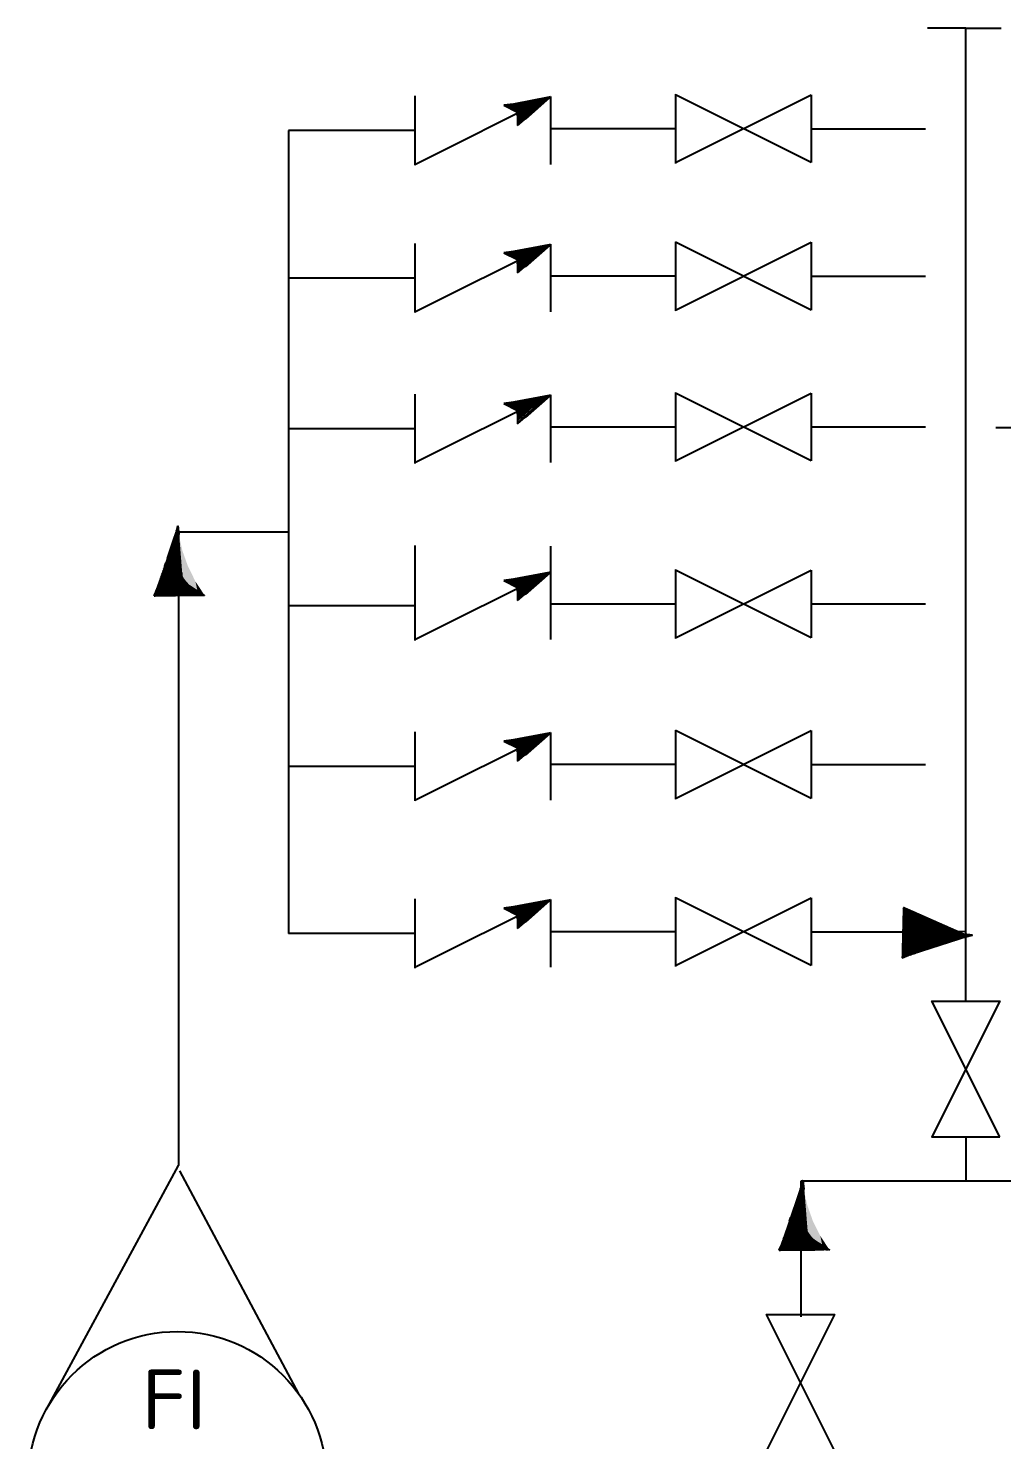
# Model space of a CAD drawing. Extents: x 270 to 589, y 86 to 206.
# Drawn here: x 320.309 to 322.642, y 109.029 to 112.41 of the extents above; entities that cross this region are included whole.
import ezdxf

# ---------------------------------------------------------------- set-up
doc = ezdxf.new("R2010")
doc.units = 0
doc.header["$MEASUREMENT"] = 0
doc.layers.get('0').update_dxf_attribs({"linetype": 'CONTINUOUS'})
doc.layers.add('IN-MIN-PROC', color=7, linetype='CONTINUOUS')
doc.styles.add('S1', font='SIMPLEX.shx')
pattern_1 = [(315, (249.17335037, 129.26459615), (-8.838834765e-05, -8.838834765e-05), [])]
pattern_2 = [(315, (250.67095156, 127.69708888), (-8.838834765e-05, -8.838834765e-05), [])]
pattern_3 = [(134.13365227, (339.53591873, 38.47835935), (-8.971467931e-05, -8.704180786e-05), [])]

msp = doc.modelspace()

# ---------------------------------------------------------------- hatches: boundary and pattern name
at = {"linetype": 'CONTINUOUS'}
h = msp.add_hatch(dxfattribs=at)
h.set_pattern_fill('ANSI31', color=5, scale=0.001, style=0)
h.set_pattern_definition(pattern_1)
edge = h.paths.add_edge_path()
edge.add_line((320.6675, 111.2176), (320.6697, 111.1968))
edge.add_arc((320.7704, 111.1555), 0.1114, 202.7555, 249.5059)
edge.add_line((320.6108, 111.0501), (320.6257, 111.0821))
edge.add_line((320.6675, 111.1082), (320.6771, 111.0955))
edge.add_line((320.6235, 111.0583), (320.6108, 111.0501))
edge.add_line((320.66, 111.0962), (320.6675, 111.1082))
edge.add_line((320.663, 111.1968), (320.6675, 111.2176))
h = msp.add_hatch(dxfattribs=at)
h.set_pattern_fill('ANSI31', color=5, scale=0.001, style=0)
h.set_pattern_definition(pattern_1)
edge = h.paths.add_edge_path()
edge.add_line((320.66, 111.0962), (320.6675, 111.1082))
edge.add_line((320.663, 111.1968), (320.6675, 111.2176))
edge.add_line((320.6675, 111.1082), (320.6771, 111.0955))
edge.add_arc((320.7704, 111.1555), 0.1114, 202.7555, 249.5059)
edge.add_line((320.6108, 111.0501), (320.6257, 111.0821))
h.paths.add_polyline_path([(320.6693, 111.1975), (320.676, 111.0963), (320.6869, 111.0818), (320.6781, 111.1584)], flags=25)
h.paths.add_polyline_path([(320.6627, 111.1974), (320.66, 111.096), (320.6497, 111.0811), (320.6554, 111.158)], flags=24)
h.paths.add_polyline_path([(320.6435, 111.1197), (320.6371, 111.068), (320.6225, 111.0571), (320.6271, 111.0831)], flags=25)
h = msp.add_hatch(dxfattribs=at)
h.set_pattern_fill('ANSI31', color=5, scale=0.001, style=0)
h.set_pattern_definition(pattern_1)
edge = h.paths.add_edge_path()
edge.add_line((320.6675, 111.1082), (320.6771, 111.0955))
edge.add_line((320.66, 111.0962), (320.6675, 111.1082))
edge.add_line((320.6675, 111.2176), (320.6697, 111.1968))
edge.add_line((320.663, 111.1968), (320.6675, 111.2176))
edge.add_line((320.6108, 111.0501), (320.6257, 111.0821))
edge.add_line((320.6235, 111.0583), (320.6108, 111.0501))
edge.add_arc((320.7704, 111.1555), 0.1114, 202.7555, 249.5059)
h.paths.add_polyline_path([(320.6693, 111.1975), (320.676, 111.0963), (320.6869, 111.0818), (320.6781, 111.1584)], flags=24)
h.paths.add_polyline_path([(320.6627, 111.1974), (320.66, 111.096), (320.6497, 111.0811), (320.6554, 111.158)], flags=25)
h.paths.add_polyline_path([(320.6916, 111.1207), (320.7, 111.0692), (320.715, 111.0589), (320.7094, 111.0847)], flags=25)
h.paths.add_polyline_path([(320.6435, 111.1197), (320.6371, 111.068), (320.6225, 111.0571), (320.6271, 111.0831)], flags=25)
h.paths.add_polyline_path([(320.6554, 111.158), (320.6497, 111.0811), (320.6371, 111.068), (320.6435, 111.1197)], flags=25)
h.paths.add_polyline_path([(320.6781, 111.1584), (320.6869, 111.0818), (320.7, 111.0692), (320.6916, 111.1207)], flags=25)
h.paths.add_polyline_path([(320.7094, 111.0847), (320.715, 111.0589), (320.7314, 111.0512)], flags=25)
h = msp.add_hatch(dxfattribs=at)
h.set_pattern_fill('ANSI31', color=5, scale=0.001, style=0)
h.set_pattern_definition(pattern_3)
edge = h.paths.add_edge_path()
edge.add_line((322.4625, 110.2388), (322.45, 110.2487))
edge.add_line((322.4505, 110.2315), (322.4625, 110.2388))
edge.add_line((322.572, 110.2372), (322.5512, 110.2397))
edge.add_line((322.5511, 110.233), (322.572, 110.2372))
edge.add_line((322.4036, 110.1831), (322.4359, 110.1975))
edge.add_line((322.412, 110.1956), (322.4036, 110.1831))
edge.add_arc((322.5115, 110.341), 0.1114, 199.6278, 246.3782)
h.paths.add_polyline_path([(322.552, 110.2393), (322.4509, 110.2476), (322.4365, 110.2587), (322.513, 110.2487)], flags=24)
h.paths.add_polyline_path([(322.5517, 110.2327), (322.4503, 110.2315), (322.4352, 110.2214), (322.5122, 110.226)], flags=25)
h.paths.add_polyline_path([(322.4754, 110.2627), (322.4241, 110.2719), (322.414, 110.2871), (322.4398, 110.2811)], flags=25)
h.paths.add_polyline_path([(322.4737, 110.2147), (322.4219, 110.2091), (322.4108, 110.1947), (322.4369, 110.1988)], flags=25)
h.paths.add_polyline_path([(322.5122, 110.226), (322.4352, 110.2214), (322.4219, 110.2091), (322.4737, 110.2147)], flags=25)
h.paths.add_polyline_path([(322.513, 110.2487), (322.4365, 110.2587), (322.4241, 110.2719), (322.4754, 110.2627)], flags=25)
h.paths.add_polyline_path([(322.4398, 110.2811), (322.414, 110.2871), (322.4066, 110.3036)], flags=25)
h = msp.add_hatch(dxfattribs=at)
h.set_pattern_fill('ANSI31', color=5, scale=0.001, style=0)
h.set_pattern_definition(pattern_3)
edge = h.paths.add_edge_path()
edge.add_line((322.4505, 110.2315), (322.4625, 110.2388))
edge.add_line((322.5511, 110.233), (322.572, 110.2372))
edge.add_line((322.4625, 110.2388), (322.45, 110.2487))
edge.add_arc((322.5115, 110.341), 0.1114, 199.6278, 246.3782)
edge.add_line((322.4036, 110.1831), (322.4359, 110.1975))
h.paths.add_polyline_path([(322.552, 110.2393), (322.4509, 110.2476), (322.4365, 110.2587), (322.513, 110.2487)], flags=25)
h.paths.add_polyline_path([(322.5517, 110.2327), (322.4503, 110.2315), (322.4352, 110.2214), (322.5122, 110.226)], flags=25)
h.paths.add_polyline_path([(322.4737, 110.2147), (322.4219, 110.2091), (322.4108, 110.1947), (322.4369, 110.1988)], flags=25)
h = msp.add_hatch(dxfattribs=at)
h.set_pattern_fill('ANSI31', color=5, scale=0.001, style=0)
h.set_pattern_definition(pattern_3)
edge = h.paths.add_edge_path()
edge.add_line((322.572, 110.2372), (322.5512, 110.2397))
edge.add_arc((322.5115, 110.341), 0.1114, 199.6278, 246.3782)
edge.add_line((322.4036, 110.1831), (322.4359, 110.1975))
edge.add_line((322.4625, 110.2388), (322.45, 110.2487))
edge.add_line((322.412, 110.1956), (322.4036, 110.1831))
edge.add_line((322.4505, 110.2315), (322.4625, 110.2388))
edge.add_line((322.5511, 110.233), (322.572, 110.2372))
h = msp.add_hatch(dxfattribs=at)
h.set_pattern_fill('ANSI31', color=5, scale=0.001, style=0)
h.set_pattern_definition(pattern_2)
edge = h.paths.add_edge_path()
edge.add_line((322.1651, 109.5407), (322.1747, 109.528))
edge.add_line((322.1576, 109.5287), (322.1651, 109.5407))
edge.add_line((322.1651, 109.6501), (322.1673, 109.6292))
edge.add_line((322.1606, 109.6292), (322.1651, 109.6501))
edge.add_line((322.1084, 109.4826), (322.1233, 109.5146))
edge.add_line((322.1211, 109.4908), (322.1084, 109.4826))
edge.add_arc((322.268, 109.588), 0.1114, 202.7555, 249.5059)
h.paths.add_polyline_path([(322.1669, 109.63), (322.1736, 109.5288), (322.1845, 109.5143), (322.1758, 109.5909)], flags=24)
h.paths.add_polyline_path([(322.1603, 109.6299), (322.1576, 109.5285), (322.1473, 109.5136), (322.153, 109.5905)], flags=25)
h.paths.add_polyline_path([(322.1892, 109.5531), (322.1976, 109.5017), (322.2126, 109.4914), (322.207, 109.5172)], flags=25)
h.paths.add_polyline_path([(322.1411, 109.5522), (322.1347, 109.5005), (322.1201, 109.4896), (322.1247, 109.5156)], flags=25)
h.paths.add_polyline_path([(322.153, 109.5905), (322.1473, 109.5136), (322.1347, 109.5005), (322.1411, 109.5522)], flags=25)
h.paths.add_polyline_path([(322.1758, 109.5909), (322.1845, 109.5143), (322.1976, 109.5017), (322.1892, 109.5531)], flags=25)
h.paths.add_polyline_path([(322.207, 109.5172), (322.2126, 109.4914), (322.229, 109.4837)], flags=25)
h = msp.add_hatch(dxfattribs=at)
h.set_pattern_fill('ANSI31', color=5, scale=0.001, style=0)
h.set_pattern_definition(pattern_2)
edge = h.paths.add_edge_path()
edge.add_line((322.1576, 109.5287), (322.1651, 109.5407))
edge.add_line((322.1606, 109.6292), (322.1651, 109.6501))
edge.add_line((322.1651, 109.5407), (322.1747, 109.528))
edge.add_arc((322.268, 109.588), 0.1114, 202.7555, 249.5059)
edge.add_line((322.1084, 109.4826), (322.1233, 109.5146))
h.paths.add_polyline_path([(322.1669, 109.63), (322.1736, 109.5288), (322.1845, 109.5143), (322.1758, 109.5909)], flags=25)
h.paths.add_polyline_path([(322.1603, 109.6299), (322.1576, 109.5285), (322.1473, 109.5136), (322.153, 109.5905)], flags=24)
h.paths.add_polyline_path([(322.1411, 109.5522), (322.1347, 109.5005), (322.1201, 109.4896), (322.1247, 109.5156)], flags=25)
h = msp.add_hatch(dxfattribs=at)
h.set_pattern_fill('ANSI31', color=5, scale=0.001, style=0)
h.set_pattern_definition(pattern_2)
edge = h.paths.add_edge_path()
edge.add_line((322.1651, 109.6501), (322.1673, 109.6292))
edge.add_arc((322.268, 109.588), 0.1114, 202.7555, 249.5059)
edge.add_line((322.1084, 109.4826), (322.1233, 109.5146))
edge.add_line((322.1651, 109.5407), (322.1747, 109.528))
edge.add_line((322.1211, 109.4908), (322.1084, 109.4826))
edge.add_line((322.1576, 109.5287), (322.1651, 109.5407))
edge.add_line((322.1606, 109.6292), (322.1651, 109.6501))

# ---------------------------------------------------------------- linework, layer by layer
at = {"color": 5, "linetype": 'CONTINUOUS'}
for p, q in [((322.5557, 112.4096), (322.4641, 112.4096)), ((322.5557, 110.0796), (322.5557, 112.4096)), ((322.5557, 112.4096), (322.6408, 112.4096)), ((320.9322, 112.1646), (320.9322, 110.2414)), ((321.2352, 112.1646), (320.9322, 112.1646)), ((321.8599, 112.1687), (321.5602, 112.1687)), ((322.1848, 112.1689), (322.4589, 112.1689)), ((321.2352, 111.8113), (320.9322, 111.8113)), ((321.8599, 111.8155), (321.5602, 111.8155)), ((322.1848, 111.8157), (322.4589, 111.8157)), ((321.2352, 111.4502), (320.9322, 111.4502)), ((321.8599, 111.4544), (321.5602, 111.4544)), ((322.1848, 111.4546), (322.4589, 111.4546)), ((322.6276, 111.4533), (322.908, 111.4533)), ((320.663, 111.1968), (320.6675, 111.2176)), ((320.6675, 111.2176), (320.6697, 111.1968)), ((320.6688, 111.203), (320.6688, 110.7943)), ((320.9322, 111.203), (320.6688, 111.203)), ((320.66, 111.0962), (320.6675, 111.1082)), ((320.6675, 111.1082), (320.6771, 111.0955)), ((320.6108, 111.0501), (320.6257, 111.0821)), ((320.6235, 111.0583), (320.6108, 111.0501)), ((321.2352, 111.0264), (320.9322, 111.0264)), ((321.8599, 111.0305), (321.5602, 111.0305)), ((322.1848, 111.0307), (322.4589, 111.0307)), ((320.6688, 110.7943), (320.6688, 109.6857)), ((321.2352, 110.6417), (320.9322, 110.6417)), ((321.8599, 110.6459), (321.5602, 110.6459)), ((322.1848, 110.6461), (322.4589, 110.6461)), ((322.4625, 110.2388), (322.45, 110.2487)), ((321.2352, 110.2414), (320.9322, 110.2414)), ((321.8599, 110.2456), (321.5602, 110.2456)), ((322.1848, 110.2457), (322.4589, 110.2457)), ((322.4505, 110.2315), (322.4625, 110.2388)), ((322.4589, 110.2457), (322.5557, 110.2466)), ((322.5511, 110.233), (322.572, 110.2372)), ((322.572, 110.2372), (322.5512, 110.2397)), ((322.4036, 110.1831), (322.4359, 110.1975)), ((322.412, 110.1956), (322.4036, 110.1831)), ((322.5557, 109.7546), (322.5557, 109.6985)), ((322.5557, 109.6985), (322.5557, 109.6477)), ((322.1606, 109.6292), (322.1651, 109.6501)), ((322.2932, 109.6482), (322.1607, 109.6482)), ((322.1607, 109.6482), (322.1607, 109.3236)), ((322.1651, 109.6501), (322.1673, 109.6292)), ((323.1465, 109.6478), (322.2932, 109.6482)), ((322.1576, 109.5287), (322.1651, 109.5407)), ((322.1651, 109.5407), (322.1747, 109.528)), ((322.1084, 109.4826), (322.1233, 109.5146)), ((322.1211, 109.4908), (322.1084, 109.4826))]:
    msp.add_line(p, q, dxfattribs=at)
at = {"color": 2, "linetype": 'CONTINUOUS'}
for p, q in [((321.2352, 112.2474), (321.2352, 112.0817)), ((321.5575, 112.2445), (321.4714, 112.2281)), ((321.5575, 112.243), (321.4814, 112.1776)), ((321.4948, 112.2257), (321.5575, 112.243)), ((321.5585, 112.2434), (321.5001, 112.1912)), ((321.8599, 112.2515), (321.8599, 112.0858)), ((321.4714, 112.2281), (321.4488, 112.225)), ((321.4488, 112.225), (321.4816, 112.2086)), ((321.4512, 112.2251), (321.5385, 112.2385)), ((321.4803, 112.2106), (321.4512, 112.2251)), ((321.5385, 112.2385), (321.4568, 112.2234)), ((321.4568, 112.2234), (321.5301, 112.2346)), ((321.5301, 112.2346), (321.4601, 112.2212)), ((321.4601, 112.2212), (321.5245, 112.2313)), ((321.4635, 112.2195), (321.4948, 112.2257)), ((321.4887, 112.2128), (321.4635, 112.2195)), ((321.5245, 112.2313), (321.4652, 112.2184)), ((321.4652, 112.2184), (321.5139, 112.2268)), ((321.5139, 112.2268), (321.468, 112.2173)), ((321.468, 112.2173), (321.5083, 112.224)), ((321.5083, 112.224), (321.4691, 112.2156)), ((321.4691, 112.2156), (321.4987, 112.2206)), ((321.4714, 112.2281), (321.4714, 112.2281)), ((321.5077, 112.2111), (321.473, 112.2223)), ((321.473, 112.2223), (321.4814, 112.2201)), ((321.4987, 112.2206), (321.4736, 112.2145)), ((321.4736, 112.2145), (321.4943, 112.2178)), ((321.4943, 112.2178), (321.4769, 112.2122)), ((321.4769, 112.2122), (321.4887, 112.2128)), ((321.5441, 112.2408), (321.4797, 112.2094)), ((321.4797, 112.2094), (321.5402, 112.2397)), ((321.5402, 112.2397), (321.4803, 112.2106)), ((321.5463, 112.2408), (321.4814, 112.2089)), ((321.4814, 112.2089), (321.5441, 112.2408)), ((321.4814, 112.1776), (321.5497, 112.2385)), ((321.4814, 112.2201), (321.4943, 112.2206)), ((321.4816, 112.2086), (321.4816, 112.1768)), ((321.4819, 112.2078), (321.5463, 112.2408)), ((321.5497, 112.2385), (321.4825, 112.1798)), ((321.4825, 112.1798), (321.5469, 112.238)), ((321.5469, 112.238), (321.4825, 112.1826)), ((321.4825, 112.1826), (321.5435, 112.238)), ((321.5368, 112.2346), (321.4825, 112.1854)), ((321.4825, 112.1854), (321.5323, 112.2324)), ((321.5323, 112.2324), (321.4825, 112.1871)), ((321.4825, 112.1871), (321.5234, 112.2279)), ((321.4836, 112.1938), (321.4831, 112.21)), ((321.4831, 112.21), (321.4847, 112.1988)), ((321.5195, 112.2257), (321.4836, 112.1893)), ((321.4836, 112.1893), (321.5111, 112.2206)), ((321.4842, 112.1887), (321.5195, 112.2257)), ((321.5111, 112.2206), (321.4859, 112.2066)), ((321.4859, 112.2066), (321.5077, 112.2111)), ((321.4915, 112.2089), (321.4864, 112.2111)), ((321.4864, 112.2111), (321.487, 112.2083)), ((321.4881, 112.2033), (321.4915, 112.2089)), ((321.4909, 112.1899), (321.4887, 112.21)), ((321.4887, 112.21), (321.4948, 112.1949)), ((321.4909, 112.2078), (321.4898, 112.2128)), ((321.4898, 112.2128), (321.4971, 112.2078)), ((321.5099, 112.215), (321.4909, 112.2078)), ((321.4926, 112.2106), (321.4982, 112.2156)), ((321.4959, 112.2134), (321.4926, 112.2022)), ((321.4987, 112.2117), (321.4926, 112.2106)), ((321.4948, 112.2061), (321.5015, 112.2139)), ((321.4948, 112.1949), (321.4971, 112.2139)), ((321.5144, 112.2195), (321.4959, 112.2134)), ((321.4971, 112.2139), (321.5088, 112.2022)), ((321.4982, 112.2156), (321.5167, 112.219)), ((321.5015, 112.2139), (321.4987, 112.2117)), ((321.5234, 112.2279), (321.5021, 112.205)), ((321.5077, 112.2111), (321.5105, 112.2167)), ((321.5088, 112.2022), (321.5077, 112.2111)), ((321.5206, 112.2223), (321.5099, 112.215)), ((321.5105, 112.2167), (321.5144, 112.2195)), ((321.5167, 112.219), (321.5206, 112.2223)), ((321.5536, 112.2402), (321.5368, 112.2346)), ((321.5435, 112.238), (321.5536, 112.2402)), ((321.4797, 112.2016), (321.4831, 112.2083)), ((321.4892, 112.1949), (321.4797, 112.2016)), ((321.4816, 112.1768), (321.5031, 112.1953)), ((321.4831, 112.2083), (321.4892, 112.1966)), ((321.4892, 112.1966), (321.4831, 112.1971)), ((321.4831, 112.1971), (321.4853, 112.1966)), ((321.4853, 112.1966), (321.4836, 112.1938)), ((321.5021, 112.205), (321.4842, 112.1887)), ((321.4847, 112.1988), (321.487, 112.2022)), ((321.4853, 112.1955), (321.4948, 112.2061)), ((321.4864, 112.1921), (321.4853, 112.1955)), ((321.4898, 112.2005), (321.4859, 112.1971)), ((321.4859, 112.1971), (321.4864, 112.1921)), ((321.487, 112.2083), (321.4875, 112.1999)), ((321.487, 112.2022), (321.4948, 112.2044)), ((321.4875, 112.1999), (321.4892, 112.1949)), ((321.4926, 112.2022), (321.4881, 112.2033)), ((321.4971, 112.2078), (321.4887, 112.2061)), ((321.4887, 112.2061), (321.4909, 112.2061)), ((321.4948, 112.2044), (321.4898, 112.2005)), ((321.4909, 112.2061), (321.4915, 112.1994)), ((321.4915, 112.1994), (321.4909, 112.196)), ((321.4909, 112.196), (321.4909, 112.1899)), ((321.2352, 111.8942), (321.2352, 111.7285)), ((321.4714, 111.8748), (321.4488, 111.8718)), ((321.4488, 111.8718), (321.4816, 111.8554)), ((321.4512, 111.8719), (321.5385, 111.8853)), ((321.4803, 111.8573), (321.4512, 111.8719)), ((321.5385, 111.8853), (321.4568, 111.8702)), ((321.4568, 111.8702), (321.5301, 111.8814)), ((321.5301, 111.8814), (321.4601, 111.868)), ((321.4601, 111.868), (321.5245, 111.878)), ((321.4635, 111.8663), (321.4948, 111.8724)), ((321.5245, 111.878), (321.4652, 111.8652)), ((321.4652, 111.8652), (321.5139, 111.8736)), ((321.5139, 111.8736), (321.468, 111.864)), ((321.468, 111.864), (321.5083, 111.8708)), ((321.5083, 111.8708), (321.4691, 111.8624)), ((321.5575, 111.8912), (321.4714, 111.8748)), ((321.4714, 111.8748), (321.4714, 111.8748)), ((321.5441, 111.8875), (321.4797, 111.8562)), ((321.4797, 111.8562), (321.5402, 111.8864)), ((321.5402, 111.8864), (321.4803, 111.8573)), ((321.5575, 111.8898), (321.4814, 111.8243)), ((321.4814, 111.8556), (321.5441, 111.8875)), ((321.5463, 111.8875), (321.4814, 111.8556)), ((321.4814, 111.8243), (321.5497, 111.8853)), ((321.4819, 111.8545), (321.5463, 111.8875)), ((321.5497, 111.8853), (321.4825, 111.8266)), ((321.4825, 111.8294), (321.5435, 111.8847)), ((321.5469, 111.8847), (321.4825, 111.8294)), ((321.4825, 111.8266), (321.5469, 111.8847)), ((321.5368, 111.8814), (321.4825, 111.8322)), ((321.5323, 111.8791), (321.4825, 111.8338)), ((321.4825, 111.8322), (321.5323, 111.8791)), ((321.4825, 111.8338), (321.5234, 111.8747)), ((321.5195, 111.8724), (321.4836, 111.8361)), ((321.4842, 111.8355), (321.5195, 111.8724)), ((321.4948, 111.8724), (321.5575, 111.8898)), ((321.5585, 111.8902), (321.5001, 111.838)), ((321.5234, 111.8747), (321.5021, 111.8517)), ((321.5536, 111.887), (321.5368, 111.8814)), ((321.5435, 111.8847), (321.5536, 111.887)), ((321.8599, 111.8983), (321.8599, 111.7326)), ((321.4887, 111.8596), (321.4635, 111.8663)), ((321.4691, 111.8624), (321.4987, 111.8674)), ((321.473, 111.8691), (321.4814, 111.8668)), ((321.5077, 111.8579), (321.473, 111.8691)), ((321.4987, 111.8674), (321.4736, 111.8612)), ((321.4736, 111.8612), (321.4943, 111.8646)), ((321.4943, 111.8646), (321.4769, 111.859)), ((321.4769, 111.859), (321.4887, 111.8596)), ((321.4797, 111.8484), (321.4831, 111.8551)), ((321.4892, 111.8417), (321.4797, 111.8484)), ((321.4814, 111.8668), (321.4943, 111.8674)), ((321.4816, 111.8554), (321.4816, 111.8236)), ((321.4816, 111.8236), (321.5031, 111.8421)), ((321.4831, 111.8568), (321.4847, 111.8456)), ((321.4836, 111.8405), (321.4831, 111.8568)), ((321.4831, 111.8551), (321.4892, 111.8433)), ((321.4831, 111.8439), (321.4853, 111.8433)), ((321.4892, 111.8433), (321.4831, 111.8439)), ((321.4836, 111.8361), (321.5111, 111.8674)), ((321.4853, 111.8433), (321.4836, 111.8405)), ((321.5021, 111.8517), (321.4842, 111.8355)), ((321.4847, 111.8456), (321.487, 111.8489)), ((321.4853, 111.8422), (321.4948, 111.8529)), ((321.4864, 111.8389), (321.4853, 111.8422)), ((321.5111, 111.8674), (321.4859, 111.8534)), ((321.4859, 111.8534), (321.5077, 111.8579)), ((321.4898, 111.8473), (321.4859, 111.8439)), ((321.4859, 111.8439), (321.4864, 111.8389)), ((321.4864, 111.8579), (321.487, 111.8551)), ((321.4915, 111.8556), (321.4864, 111.8579)), ((321.487, 111.8551), (321.4875, 111.8467)), ((321.487, 111.8489), (321.4948, 111.8512)), ((321.4875, 111.8467), (321.4892, 111.8417)), ((321.4881, 111.8501), (321.4915, 111.8556)), ((321.4926, 111.8489), (321.4881, 111.8501)), ((321.4887, 111.8568), (321.4948, 111.8417)), ((321.4909, 111.8366), (321.4887, 111.8568)), ((321.4971, 111.8545), (321.4887, 111.8529)), ((321.4887, 111.8529), (321.4909, 111.8529)), ((321.4898, 111.8596), (321.4971, 111.8545)), ((321.4909, 111.8545), (321.4898, 111.8596)), ((321.4948, 111.8512), (321.4898, 111.8473)), ((321.5099, 111.8618), (321.4909, 111.8545)), ((321.4909, 111.8529), (321.4915, 111.8461)), ((321.4915, 111.8461), (321.4909, 111.8428)), ((321.4909, 111.8428), (321.4909, 111.8366)), ((321.4926, 111.8573), (321.4982, 111.8624)), ((321.4959, 111.8601), (321.4926, 111.8489)), ((321.4987, 111.8584), (321.4926, 111.8573)), ((321.4948, 111.8417), (321.4971, 111.8607)), ((321.4948, 111.8529), (321.5015, 111.8607)), ((321.5144, 111.8663), (321.4959, 111.8601)), ((321.4971, 111.8607), (321.5088, 111.8489)), ((321.4982, 111.8624), (321.5167, 111.8657)), ((321.5015, 111.8607), (321.4987, 111.8584)), ((321.5077, 111.8579), (321.5105, 111.8635)), ((321.5088, 111.8489), (321.5077, 111.8579)), ((321.5206, 111.8691), (321.5099, 111.8618)), ((321.5105, 111.8635), (321.5144, 111.8663)), ((321.5167, 111.8657), (321.5206, 111.8691)), ((321.2352, 111.5331), (321.2352, 111.3674)), ((321.8599, 111.5372), (321.8599, 111.3715)), ((321.4714, 111.5137), (321.4488, 111.5107)), ((321.4488, 111.5107), (321.4816, 111.4943)), ((321.4512, 111.5108), (321.5385, 111.5242)), ((321.4803, 111.4962), (321.4512, 111.5108)), ((321.5385, 111.5242), (321.4568, 111.5091)), ((321.4568, 111.5091), (321.5301, 111.5203)), ((321.5301, 111.5203), (321.4601, 111.5069)), ((321.4601, 111.5069), (321.5245, 111.5169)), ((321.4635, 111.5052), (321.4948, 111.5113)), ((321.4887, 111.4985), (321.4635, 111.5052)), ((321.5245, 111.5169), (321.4652, 111.5041)), ((321.4652, 111.5041), (321.5139, 111.5125)), ((321.5139, 111.5125), (321.468, 111.503)), ((321.468, 111.503), (321.5083, 111.5097)), ((321.5083, 111.5097), (321.4691, 111.5013)), ((321.4691, 111.5013), (321.4987, 111.5063)), ((321.5575, 111.5301), (321.4714, 111.5137)), ((321.4714, 111.5137), (321.4714, 111.5137)), ((321.5077, 111.4968), (321.473, 111.508)), ((321.473, 111.508), (321.4814, 111.5058)), ((321.4987, 111.5063), (321.4736, 111.5002)), ((321.4736, 111.5002), (321.4943, 111.5035)), ((321.4943, 111.5035), (321.4769, 111.4979)), ((321.4769, 111.4979), (321.4887, 111.4985)), ((321.5441, 111.5265), (321.4797, 111.4951)), ((321.4797, 111.4951), (321.5402, 111.5253)), ((321.5402, 111.5253), (321.4803, 111.4962)), ((321.5575, 111.5287), (321.4814, 111.4632)), ((321.5463, 111.5265), (321.4814, 111.4946)), ((321.4814, 111.4946), (321.5441, 111.5265)), ((321.4814, 111.4632), (321.5497, 111.5242)), ((321.4814, 111.5058), (321.4943, 111.5063)), ((321.4819, 111.4934), (321.5463, 111.5265)), ((321.5497, 111.5242), (321.4825, 111.4655)), ((321.4825, 111.4655), (321.5469, 111.5237)), ((321.5368, 111.5203), (321.4825, 111.4711)), ((321.4825, 111.4711), (321.5323, 111.5181)), ((321.5323, 111.5181), (321.4825, 111.4727)), ((321.4825, 111.4727), (321.5234, 111.5136)), ((321.5195, 111.5113), (321.4836, 111.475)), ((321.4836, 111.475), (321.5111, 111.5063)), ((321.4842, 111.4744), (321.5195, 111.5113)), ((321.5111, 111.5063), (321.4859, 111.4923)), ((321.4909, 111.4934), (321.4898, 111.4985)), ((321.4898, 111.4985), (321.4971, 111.4934)), ((321.5099, 111.5007), (321.4909, 111.4934)), ((321.4926, 111.4962), (321.4982, 111.5013)), ((321.4959, 111.499), (321.4926, 111.4879)), ((321.4948, 111.5113), (321.5575, 111.5287)), ((321.4948, 111.4918), (321.5015, 111.4996)), ((321.4948, 111.4806), (321.4971, 111.4996)), ((321.5144, 111.5052), (321.4959, 111.499)), ((321.4971, 111.4996), (321.5088, 111.4879)), ((321.4982, 111.5013), (321.5167, 111.5046)), ((321.5015, 111.4996), (321.4987, 111.4974)), ((321.5585, 111.5291), (321.5001, 111.4769)), ((321.5234, 111.5136), (321.5021, 111.4906)), ((321.5077, 111.4968), (321.5105, 111.5024)), ((321.5206, 111.508), (321.5099, 111.5007)), ((321.5105, 111.5024), (321.5144, 111.5052)), ((321.5167, 111.5046), (321.5206, 111.508)), ((321.5182, 111.5006), (321.5435, 111.5237)), ((321.5469, 111.5237), (321.5203, 111.5008)), ((321.5536, 111.5259), (321.5368, 111.5203)), ((321.5435, 111.5237), (321.5536, 111.5259)), ((321.4797, 111.4873), (321.4831, 111.494)), ((321.4892, 111.4806), (321.4797, 111.4873)), ((321.4816, 111.4943), (321.4816, 111.4625)), ((321.4816, 111.4625), (321.5031, 111.481)), ((321.4836, 111.4795), (321.4831, 111.4957)), ((321.4831, 111.4957), (321.4847, 111.4845)), ((321.4831, 111.494), (321.4892, 111.4823)), ((321.4892, 111.4823), (321.4831, 111.4828)), ((321.4831, 111.4828), (321.4853, 111.4823)), ((321.4853, 111.4823), (321.4836, 111.4795)), ((321.5021, 111.4906), (321.4842, 111.4744)), ((321.4847, 111.4845), (321.487, 111.4879)), ((321.4853, 111.4811), (321.4948, 111.4918)), ((321.4864, 111.4778), (321.4853, 111.4811)), ((321.4859, 111.4923), (321.5077, 111.4968)), ((321.4898, 111.4862), (321.4859, 111.4828)), ((321.4859, 111.4828), (321.4864, 111.4778)), ((321.4915, 111.4946), (321.4864, 111.4968)), ((321.4864, 111.4968), (321.487, 111.494)), ((321.487, 111.494), (321.4875, 111.4856)), ((321.487, 111.4879), (321.4948, 111.4901)), ((321.4875, 111.4856), (321.4892, 111.4806)), ((321.4881, 111.489), (321.4915, 111.4946)), ((321.4926, 111.4879), (321.4881, 111.489)), ((321.4909, 111.4755), (321.4887, 111.4957)), ((321.4887, 111.4957), (321.4948, 111.4806)), ((321.4971, 111.4934), (321.4887, 111.4918)), ((321.4887, 111.4918), (321.4909, 111.4918)), ((321.4948, 111.4901), (321.4898, 111.4862)), ((321.4909, 111.4918), (321.4915, 111.4851)), ((321.4915, 111.4851), (321.4909, 111.4817)), ((321.4909, 111.4817), (321.4909, 111.4755)), ((321.4987, 111.4974), (321.4926, 111.4962)), ((321.5088, 111.4879), (321.5077, 111.4968)), ((321.2352, 111.1705), (321.2352, 111.0047)), ((321.2352, 111.1092), (321.2352, 110.9435)), ((321.4512, 111.0869), (321.5385, 111.1003)), ((321.5385, 111.1003), (321.4568, 111.0852)), ((321.4568, 111.0852), (321.5301, 111.0964)), ((321.5301, 111.0964), (321.4601, 111.083)), ((321.4601, 111.083), (321.5245, 111.0931)), ((321.5245, 111.0931), (321.4652, 111.0802)), ((321.5575, 111.1063), (321.4714, 111.0899)), ((321.5441, 111.1026), (321.4797, 111.0712)), ((321.4797, 111.0712), (321.5402, 111.1015)), ((321.5402, 111.1015), (321.4803, 111.0724)), ((321.5575, 111.1048), (321.4814, 111.0394)), ((321.5463, 111.1026), (321.4814, 111.0707)), ((321.4814, 111.0707), (321.5441, 111.1026)), ((321.4814, 111.0394), (321.5497, 111.1003)), ((321.4819, 111.0696), (321.5463, 111.1026)), ((321.5497, 111.1003), (321.4825, 111.0416)), ((321.4825, 111.0416), (321.5469, 111.0998)), ((321.5469, 111.0998), (321.4825, 111.0444)), ((321.4825, 111.0444), (321.5435, 111.0998)), ((321.5368, 111.0964), (321.4825, 111.0472)), ((321.4825, 111.0472), (321.5323, 111.0942)), ((321.5323, 111.0942), (321.4825, 111.0489)), ((321.4948, 111.0875), (321.5575, 111.1048)), ((321.5585, 111.1052), (321.5001, 111.053)), ((321.5536, 111.102), (321.5368, 111.0964)), ((321.8599, 111.1133), (321.8599, 110.9476)), ((321.4714, 111.0899), (321.4488, 111.0868)), ((321.4488, 111.0868), (321.4816, 111.0704)), ((321.4803, 111.0724), (321.4512, 111.0869)), ((321.4635, 111.0813), (321.4948, 111.0875)), ((321.4887, 111.0746), (321.4635, 111.0813)), ((321.4652, 111.0802), (321.5139, 111.0886)), ((321.5139, 111.0886), (321.468, 111.0791)), ((321.468, 111.0791), (321.5083, 111.0858)), ((321.5083, 111.0858), (321.4691, 111.0774)), ((321.4691, 111.0774), (321.4987, 111.0824)), ((321.4714, 111.0899), (321.4714, 111.0899)), ((321.5077, 111.0729), (321.473, 111.0841)), ((321.473, 111.0841), (321.4814, 111.0819)), ((321.4987, 111.0824), (321.4736, 111.0763)), ((321.4736, 111.0763), (321.4943, 111.0796)), ((321.4943, 111.0796), (321.4769, 111.074)), ((321.4769, 111.074), (321.4887, 111.0746)), ((321.4797, 111.0634), (321.4831, 111.0701)), ((321.4892, 111.0567), (321.4797, 111.0634)), ((321.4814, 111.0819), (321.4943, 111.0824)), ((321.4816, 111.0704), (321.4816, 111.0386)), ((321.4825, 111.0489), (321.5234, 111.0897)), ((321.4836, 111.0556), (321.4831, 111.0718)), ((321.4831, 111.0718), (321.4847, 111.0606)), ((321.4831, 111.0701), (321.4892, 111.0584)), ((321.5195, 111.0875), (321.4836, 111.0511)), ((321.4836, 111.0511), (321.5111, 111.0824)), ((321.4842, 111.0505), (321.5195, 111.0875)), ((321.5021, 111.0668), (321.4842, 111.0505)), ((321.4847, 111.0606), (321.487, 111.064)), ((321.4853, 111.0573), (321.4948, 111.0679)), ((321.5111, 111.0824), (321.4859, 111.0684)), ((321.4859, 111.0684), (321.5077, 111.0729)), ((321.4898, 111.0623), (321.4859, 111.0589)), ((321.4915, 111.0707), (321.4864, 111.0729)), ((321.4864, 111.0729), (321.487, 111.0701)), ((321.487, 111.0701), (321.4875, 111.0617)), ((321.487, 111.064), (321.4948, 111.0662)), ((321.4875, 111.0617), (321.4892, 111.0567)), ((321.4881, 111.0651), (321.4915, 111.0707)), ((321.4926, 111.064), (321.4881, 111.0651)), ((321.4909, 111.0517), (321.4887, 111.0718)), ((321.4887, 111.0718), (321.4948, 111.0567)), ((321.4971, 111.0696), (321.4887, 111.0679)), ((321.4887, 111.0679), (321.4909, 111.0679)), ((321.4909, 111.0696), (321.4898, 111.0746)), ((321.4898, 111.0746), (321.4971, 111.0696)), ((321.4948, 111.0662), (321.4898, 111.0623)), ((321.5099, 111.0768), (321.4909, 111.0696)), ((321.4909, 111.0679), (321.4915, 111.0612)), ((321.4915, 111.0612), (321.4909, 111.0578)), ((321.4926, 111.0724), (321.4982, 111.0774)), ((321.4959, 111.0752), (321.4926, 111.064)), ((321.4987, 111.0735), (321.4926, 111.0724)), ((321.4948, 111.0679), (321.5015, 111.0757)), ((321.4948, 111.0567), (321.4971, 111.0757)), ((321.5144, 111.0813), (321.4959, 111.0752)), ((321.4971, 111.0757), (321.5088, 111.064)), ((321.4982, 111.0774), (321.5167, 111.0808)), ((321.5015, 111.0757), (321.4987, 111.0735)), ((321.5234, 111.0897), (321.5021, 111.0668)), ((321.5077, 111.0729), (321.5105, 111.0785)), ((321.5088, 111.064), (321.5077, 111.0729)), ((321.5206, 111.0841), (321.5099, 111.0768)), ((321.5105, 111.0785), (321.5144, 111.0813)), ((321.5167, 111.0808), (321.5206, 111.0841)), ((321.4816, 111.0386), (321.5031, 111.0571)), ((321.4892, 111.0584), (321.4831, 111.0589)), ((321.4831, 111.0589), (321.4853, 111.0584)), ((321.4853, 111.0584), (321.4836, 111.0556)), ((321.4864, 111.0539), (321.4853, 111.0573)), ((321.4859, 111.0589), (321.4864, 111.0539)), ((321.4909, 111.0578), (321.4909, 111.0517)), ((321.2352, 110.7246), (321.2352, 110.5589)), ((321.5575, 110.7216), (321.4714, 110.7052)), ((321.8599, 110.7287), (321.8599, 110.563)), ((321.4714, 110.7052), (321.4488, 110.7022)), ((321.4488, 110.7022), (321.4816, 110.6858)), ((321.4512, 110.7023), (321.5385, 110.7157)), ((321.4803, 110.6877), (321.4512, 110.7023)), ((321.5385, 110.7157), (321.4568, 110.7006)), ((321.4568, 110.7006), (321.5301, 110.7118)), ((321.5301, 110.7118), (321.4601, 110.6984)), ((321.4601, 110.6984), (321.5245, 110.7084)), ((321.4635, 110.6967), (321.4948, 110.7028)), ((321.4887, 110.69), (321.4635, 110.6967)), ((321.5245, 110.7084), (321.4652, 110.6956)), ((321.4652, 110.6956), (321.5139, 110.704)), ((321.5139, 110.704), (321.468, 110.6944)), ((321.468, 110.6944), (321.5083, 110.7012)), ((321.5083, 110.7012), (321.4691, 110.6928)), ((321.4691, 110.6928), (321.4987, 110.6978)), ((321.4714, 110.7052), (321.4714, 110.7052)), ((321.5077, 110.6883), (321.473, 110.6995)), ((321.473, 110.6995), (321.4814, 110.6972)), ((321.4987, 110.6978), (321.4736, 110.6916)), ((321.4736, 110.6916), (321.4943, 110.695)), ((321.4943, 110.695), (321.4769, 110.6894)), ((321.4769, 110.6894), (321.4887, 110.69)), ((321.5441, 110.7179), (321.4797, 110.6866)), ((321.4797, 110.6866), (321.5402, 110.7168)), ((321.5402, 110.7168), (321.4803, 110.6877)), ((321.5575, 110.7202), (321.4814, 110.6547)), ((321.5463, 110.7179), (321.4814, 110.686)), ((321.4814, 110.686), (321.5441, 110.7179)), ((321.4814, 110.6547), (321.5497, 110.7157)), ((321.4814, 110.6972), (321.4943, 110.6978)), ((321.4819, 110.6849), (321.5463, 110.7179)), ((321.5497, 110.7157), (321.4825, 110.657)), ((321.4825, 110.657), (321.5469, 110.7151)), ((321.5469, 110.7151), (321.4825, 110.6598)), ((321.4825, 110.6598), (321.5435, 110.7151)), ((321.5368, 110.7118), (321.4825, 110.6625)), ((321.4825, 110.6625), (321.5323, 110.7095)), ((321.5323, 110.7095), (321.4825, 110.6642)), ((321.4825, 110.6642), (321.5234, 110.7051)), ((321.4836, 110.6709), (321.4831, 110.6872)), ((321.4831, 110.6872), (321.4847, 110.676)), ((321.5195, 110.7028), (321.4836, 110.6665)), ((321.4836, 110.6665), (321.5111, 110.6978)), ((321.4842, 110.6659), (321.5195, 110.7028)), ((321.5111, 110.6978), (321.4859, 110.6838)), ((321.4859, 110.6838), (321.5077, 110.6883)), ((321.4915, 110.686), (321.4864, 110.6883)), ((321.4864, 110.6883), (321.487, 110.6855)), ((321.4909, 110.667), (321.4887, 110.6872)), ((321.4887, 110.6872), (321.4948, 110.6721)), ((321.4909, 110.6849), (321.4898, 110.69)), ((321.4898, 110.69), (321.4971, 110.6849)), ((321.5099, 110.6922), (321.4909, 110.6849)), ((321.4926, 110.6877), (321.4982, 110.6928)), ((321.4959, 110.6905), (321.4926, 110.6793)), ((321.4987, 110.6888), (321.4926, 110.6877)), ((321.4948, 110.7028), (321.5575, 110.7202)), ((321.4948, 110.6832), (321.5015, 110.6911)), ((321.4948, 110.6721), (321.4971, 110.6911)), ((321.5144, 110.6967), (321.4959, 110.6905)), ((321.4971, 110.6911), (321.5088, 110.6793)), ((321.4982, 110.6928), (321.5167, 110.6961)), ((321.5015, 110.6911), (321.4987, 110.6888)), ((321.5585, 110.7206), (321.5001, 110.6684)), ((321.5234, 110.7051), (321.5021, 110.6821)), ((321.5077, 110.6883), (321.5105, 110.6939)), ((321.5088, 110.6793), (321.5077, 110.6883)), ((321.5206, 110.6995), (321.5099, 110.6922)), ((321.5105, 110.6939), (321.5144, 110.6967)), ((321.5167, 110.6961), (321.5206, 110.6995)), ((321.5536, 110.7174), (321.5368, 110.7118)), ((321.5435, 110.7151), (321.5536, 110.7174)), ((321.4797, 110.6788), (321.4831, 110.6855)), ((321.4892, 110.6721), (321.4797, 110.6788)), ((321.4816, 110.6858), (321.4816, 110.654)), ((321.4816, 110.654), (321.5031, 110.6724)), ((321.4831, 110.6855), (321.4892, 110.6737)), ((321.4892, 110.6737), (321.4831, 110.6743)), ((321.4831, 110.6743), (321.4853, 110.6737)), ((321.4853, 110.6737), (321.4836, 110.6709)), ((321.5021, 110.6821), (321.4842, 110.6659)), ((321.4847, 110.676), (321.487, 110.6793)), ((321.4853, 110.6726), (321.4948, 110.6832)), ((321.4864, 110.6693), (321.4853, 110.6726)), ((321.4898, 110.6777), (321.4859, 110.6743)), ((321.4859, 110.6743), (321.4864, 110.6693)), ((321.487, 110.6855), (321.4875, 110.6771)), ((321.487, 110.6793), (321.4948, 110.6816)), ((321.4875, 110.6771), (321.4892, 110.6721)), ((321.4881, 110.6805), (321.4915, 110.686)), ((321.4926, 110.6793), (321.4881, 110.6805)), ((321.4971, 110.6849), (321.4887, 110.6832)), ((321.4887, 110.6832), (321.4909, 110.6832)), ((321.4948, 110.6816), (321.4898, 110.6777)), ((321.4909, 110.6832), (321.4915, 110.6765)), ((321.4915, 110.6765), (321.4909, 110.6732)), ((321.4909, 110.6732), (321.4909, 110.667)), ((321.2352, 110.3243), (321.2352, 110.1585)), ((321.4512, 110.3019), (321.5385, 110.3154)), ((321.5385, 110.3154), (321.4568, 110.3003)), ((321.5575, 110.3213), (321.4714, 110.3049)), ((321.5441, 110.3176), (321.4797, 110.2863)), ((321.4797, 110.2863), (321.5402, 110.3165)), ((321.5402, 110.3165), (321.4803, 110.2874)), ((321.5575, 110.3198), (321.4814, 110.2544)), ((321.4814, 110.2857), (321.5441, 110.3176)), ((321.5463, 110.3176), (321.4814, 110.2857)), ((321.4814, 110.2544), (321.5497, 110.3154)), ((321.4819, 110.2846), (321.5463, 110.3176)), ((321.5497, 110.3154), (321.4825, 110.2566)), ((321.4948, 110.3025), (321.5575, 110.3198)), ((321.5585, 110.3203), (321.5001, 110.268)), ((321.5536, 110.317), (321.5368, 110.3114)), ((321.5435, 110.3148), (321.5536, 110.317)), ((321.8599, 110.3284), (321.8599, 110.1626)), ((321.4714, 110.3049), (321.4488, 110.3018)), ((321.4488, 110.3018), (321.4816, 110.2854)), ((321.4803, 110.2874), (321.4512, 110.3019)), ((321.4568, 110.3003), (321.5301, 110.3114)), ((321.5301, 110.3114), (321.4601, 110.298)), ((321.4601, 110.298), (321.5245, 110.3081)), ((321.4635, 110.2963), (321.4948, 110.3025)), ((321.4887, 110.2896), (321.4635, 110.2963)), ((321.5245, 110.3081), (321.4652, 110.2952)), ((321.4652, 110.2952), (321.5139, 110.3036)), ((321.5139, 110.3036), (321.468, 110.2941)), ((321.468, 110.2941), (321.5083, 110.3008)), ((321.5083, 110.3008), (321.4691, 110.2924)), ((321.4691, 110.2924), (321.4987, 110.2975)), ((321.4714, 110.3049), (321.4714, 110.3049)), ((321.473, 110.2991), (321.4814, 110.2969)), ((321.5077, 110.288), (321.473, 110.2991)), ((321.4987, 110.2975), (321.4736, 110.2913)), ((321.4736, 110.2913), (321.4943, 110.2947)), ((321.4943, 110.2947), (321.4769, 110.2891)), ((321.4769, 110.2891), (321.4887, 110.2896)), ((321.4797, 110.2784), (321.4831, 110.2852)), ((321.4814, 110.2969), (321.4943, 110.2975)), ((321.4816, 110.2854), (321.4816, 110.2537)), ((321.4825, 110.2594), (321.5435, 110.3148)), ((321.5469, 110.3148), (321.4825, 110.2594)), ((321.4825, 110.2566), (321.5469, 110.3148)), ((321.5368, 110.3114), (321.4825, 110.2622)), ((321.5323, 110.3092), (321.4825, 110.2639)), ((321.4825, 110.2622), (321.5323, 110.3092)), ((321.4825, 110.2639), (321.5234, 110.3047)), ((321.4831, 110.2868), (321.4847, 110.2756)), ((321.4836, 110.2706), (321.4831, 110.2868)), ((321.4831, 110.2852), (321.4892, 110.2734)), ((321.5195, 110.3025), (321.4836, 110.2661)), ((321.4836, 110.2661), (321.5111, 110.2975)), ((321.4842, 110.2656), (321.5195, 110.3025)), ((321.5021, 110.2818), (321.4842, 110.2656)), ((321.4853, 110.2723), (321.4948, 110.2829)), ((321.5111, 110.2975), (321.4859, 110.2835)), ((321.4859, 110.2835), (321.5077, 110.288)), ((321.4864, 110.288), (321.487, 110.2852)), ((321.4915, 110.2857), (321.4864, 110.288)), ((321.487, 110.2852), (321.4875, 110.2768)), ((321.4881, 110.2801), (321.4915, 110.2857)), ((321.4887, 110.2868), (321.4948, 110.2717)), ((321.4909, 110.2667), (321.4887, 110.2868)), ((321.4971, 110.2846), (321.4887, 110.2829)), ((321.4887, 110.2829), (321.4909, 110.2829)), ((321.4898, 110.2896), (321.4971, 110.2846)), ((321.4909, 110.2846), (321.4898, 110.2896)), ((321.5099, 110.2919), (321.4909, 110.2846)), ((321.4909, 110.2829), (321.4915, 110.2762)), ((321.4926, 110.2874), (321.4982, 110.2924)), ((321.4959, 110.2902), (321.4926, 110.279)), ((321.4987, 110.2885), (321.4926, 110.2874)), ((321.4948, 110.2717), (321.4971, 110.2907)), ((321.4948, 110.2829), (321.5015, 110.2907)), ((321.5144, 110.2963), (321.4959, 110.2902)), ((321.4971, 110.2907), (321.5088, 110.279)), ((321.4982, 110.2924), (321.5167, 110.2958)), ((321.5015, 110.2907), (321.4987, 110.2885)), ((321.5234, 110.3047), (321.5021, 110.2818)), ((321.5077, 110.288), (321.5105, 110.2935)), ((321.5088, 110.279), (321.5077, 110.288)), ((321.5206, 110.2991), (321.5099, 110.2919)), ((321.5105, 110.2935), (321.5144, 110.2963)), ((321.5167, 110.2958), (321.5206, 110.2991)), ((321.4892, 110.2717), (321.4797, 110.2784)), ((321.4816, 110.2537), (321.5031, 110.2721)), ((321.4831, 110.274), (321.4853, 110.2734)), ((321.4892, 110.2734), (321.4831, 110.274)), ((321.4853, 110.2734), (321.4836, 110.2706)), ((321.4847, 110.2756), (321.487, 110.279)), ((321.4864, 110.2689), (321.4853, 110.2723)), ((321.4898, 110.2773), (321.4859, 110.274)), ((321.4859, 110.274), (321.4864, 110.2689)), ((321.487, 110.279), (321.4948, 110.2812)), ((321.4875, 110.2768), (321.4892, 110.2717)), ((321.4926, 110.279), (321.4881, 110.2801)), ((321.4948, 110.2812), (321.4898, 110.2773)), ((321.4915, 110.2762), (321.4909, 110.2728)), ((321.4909, 110.2728), (321.4909, 110.2667))]:
    msp.add_line(p, q, dxfattribs=at)
at = {"color": 7, "linetype": 'CONTINUOUS'}
for p, q in [((320.3537, 109.1045), (320.6688, 109.6857)), ((320.6714, 109.6732), (320.9568, 109.1389))]:
    msp.add_line(p, q, dxfattribs=at)
at = {"color": 2}
for points in [[(322.637, 109.7546), (322.4745, 110.0796), (322.637, 110.0796), (322.4745, 109.7546)], [(322.2408, 109.0035), (322.0783, 109.3285), (322.2408, 109.3285), (322.0783, 109.0035)]]:
    msp.add_lwpolyline(points, close=True, dxfattribs=at)
msp.add_circle((320.6661, 108.9307), 0.3575)
at = {"color": 5}
for centre, start, end in [((320.7704, 111.1555), 202.7555, 249.5059), ((322.5115, 110.341), 199.6278, 246.3782), ((322.268, 109.588), 202.7555, 249.5059)]:
    msp.add_arc(centre, 0.1114, start, end, dxfattribs=at)
for points in [[(320.6627, 111.1974), (320.66, 111.096), (320.6554, 111.158), (320.6497, 111.0811)], [(320.6693, 111.1975), (320.676, 111.0963), (320.6781, 111.1584), (320.6869, 111.0818)], [(320.6554, 111.158), (320.6497, 111.0811), (320.6435, 111.1197), (320.6371, 111.068)], [(320.6781, 111.1584), (320.6869, 111.0818), (320.6916, 111.1207), (320.7, 111.0692)], [(320.6435, 111.1197), (320.6371, 111.068), (320.6271, 111.0831), (320.6225, 111.0571)], [(320.6916, 111.1207), (320.7, 111.0692), (320.7094, 111.0847), (320.715, 111.0589)], [(320.7094, 111.0847), (320.715, 111.0589), (320.7314, 111.0512)], [(322.4398, 110.2811), (322.414, 110.2871), (322.4066, 110.3036)], [(322.4754, 110.2627), (322.4241, 110.2719), (322.4398, 110.2811), (322.414, 110.2871)], [(322.513, 110.2487), (322.4365, 110.2587), (322.4754, 110.2627), (322.4241, 110.2719)], [(322.552, 110.2393), (322.4509, 110.2476), (322.513, 110.2487), (322.4365, 110.2587)], [(322.4737, 110.2147), (322.4219, 110.2091), (322.4369, 110.1988), (322.4108, 110.1947)], [(322.5122, 110.226), (322.4352, 110.2214), (322.4737, 110.2147), (322.4219, 110.2091)], [(322.5517, 110.2327), (322.4503, 110.2315), (322.5122, 110.226), (322.4352, 110.2214)], [(322.1603, 109.6299), (322.1576, 109.5285), (322.153, 109.5905), (322.1473, 109.5136)], [(322.1669, 109.63), (322.1736, 109.5288), (322.1758, 109.5909), (322.1845, 109.5143)], [(322.153, 109.5905), (322.1473, 109.5136), (322.1411, 109.5522), (322.1347, 109.5005)], [(322.1758, 109.5909), (322.1845, 109.5143), (322.1892, 109.5531), (322.1976, 109.5017)], [(322.1411, 109.5522), (322.1347, 109.5005), (322.1247, 109.5156), (322.1201, 109.4896)], [(322.1892, 109.5531), (322.1976, 109.5017), (322.207, 109.5172), (322.2126, 109.4914)], [(322.207, 109.5172), (322.2126, 109.4914), (322.229, 109.4837)]]:
    msp.add_solid(points, dxfattribs=at)
at = {"layer": 'IN-MIN-PROC', "color": 2}
for p, q in [((321.2352, 112.0836), (321.5602, 112.2461)), ((321.5602, 112.2461), (321.5602, 112.0836)), ((322.1848, 112.0877), (321.8598, 112.2502)), ((321.8598, 112.0877), (322.1848, 112.2502)), ((322.1848, 112.2502), (322.1848, 112.0877)), ((321.2352, 111.7303), (321.5602, 111.8928)), ((321.5602, 111.8928), (321.5602, 111.7303)), ((321.8598, 111.7344), (322.1848, 111.8969)), ((322.1848, 111.7344), (321.8598, 111.8969)), ((322.1848, 111.8969), (322.1848, 111.7344)), ((322.1848, 111.3733), (321.8598, 111.5358)), ((321.8598, 111.3733), (322.1848, 111.5358)), ((322.1848, 111.5358), (322.1848, 111.3733)), ((321.2352, 111.3693), (321.5602, 111.5318)), ((321.5602, 111.5318), (321.5602, 111.3693)), ((321.5602, 111.1691), (321.5602, 111.0066)), ((321.2352, 110.9454), (321.5602, 111.1079)), ((321.5602, 111.1079), (321.5602, 110.9454)), ((322.1848, 110.9495), (321.8598, 111.112)), ((321.8598, 110.9495), (322.1848, 111.112)), ((322.1848, 111.112), (322.1848, 110.9495)), ((321.2352, 110.5607), (321.5602, 110.7232)), ((321.5602, 110.7232), (321.5602, 110.5607)), ((322.1848, 110.5648), (321.8598, 110.7273)), ((321.8598, 110.5648), (322.1848, 110.7273)), ((322.1848, 110.7273), (322.1848, 110.5648)), ((321.2352, 110.1604), (321.5602, 110.3229)), ((321.5602, 110.3229), (321.5602, 110.1604)), ((321.8598, 110.1645), (322.1848, 110.327)), ((322.1848, 110.1645), (321.8598, 110.327)), ((322.1848, 110.327), (322.1848, 110.1645))]:
    msp.add_line(p, q, dxfattribs=at)

# ---------------------------------------------------------------- texts
at = {"color": 7, "linetype": 'CONTINUOUS', "style": 'S1'}
msp.add_text('FI', height=0.143, dxfattribs=at).set_placement((320.5805, 109.0539))

doc.saveas('drawing.dxf')
